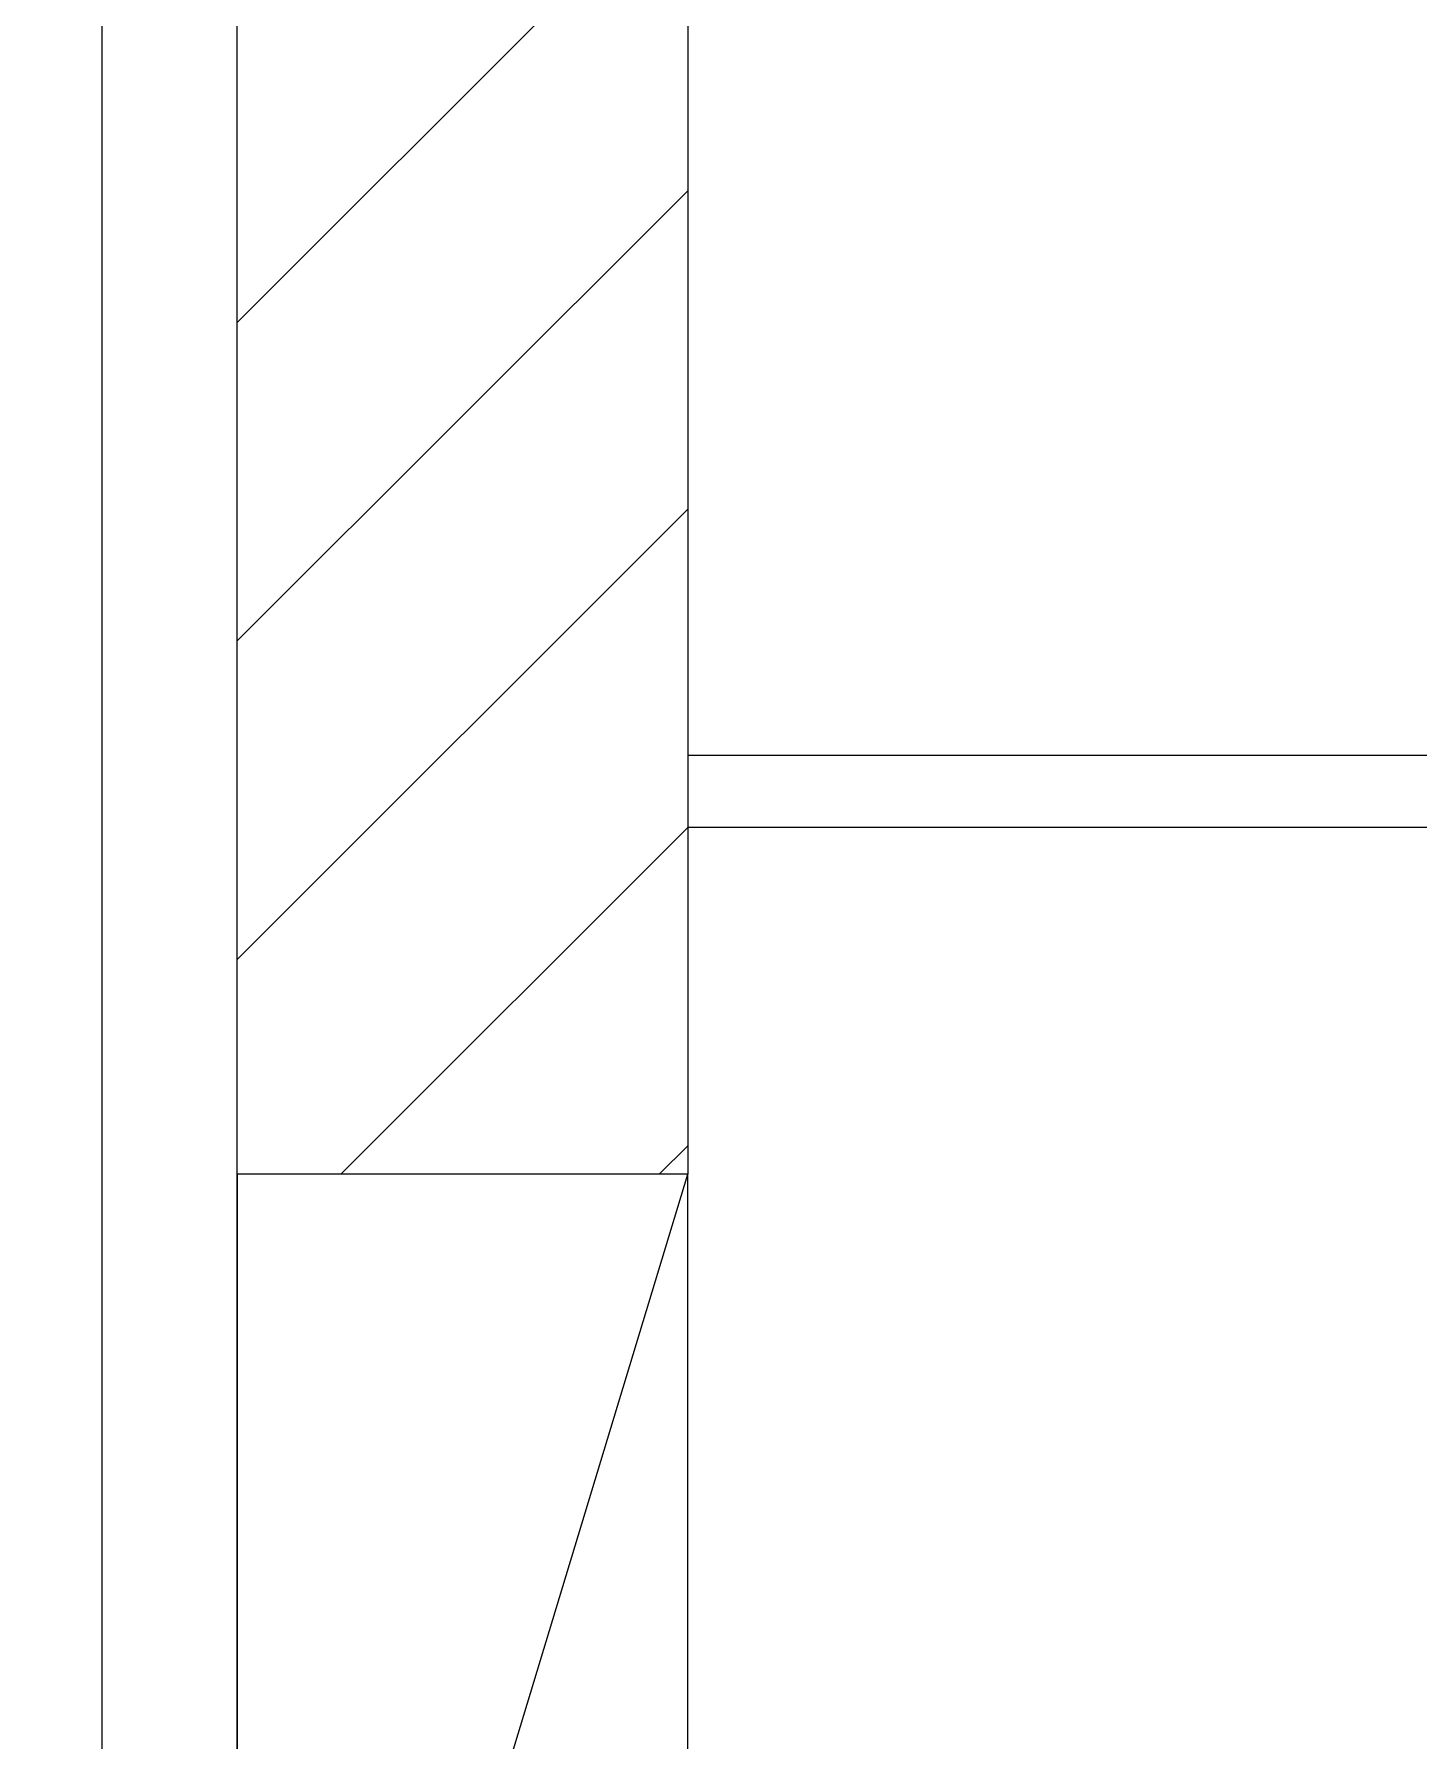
# Model space of a CAD drawing. Header units: millimetres. Extents: x 346859 to 753976, y -86090 to 5333.
# Drawn here: x 427923.1 to 428230.6, y -19840.3 to -19461.2 of the extents above; entities that cross this region are included whole.
import ezdxf

# ---------------------------------------------------------------- set-up
doc = ezdxf.new("R2010")
doc.units = ezdxf.units.MM
doc.header["$LTSCALE"] = 60
for name, color, linetype in [('03-WAL NEW', 3, 'Continuous'), ('06-FUR', 6, 'Continuous'), ('2CONTINUOUS', 2, 'Continuous'), ('ac-wall-fin', 3, 'Continuous'), ('F-HAT', 251, 'Continuous')]:
    doc.layers.add(name, color=color, linetype=linetype)

# ---------------------------------------------------------------- blocks, each defined once
blk = doc.blocks.new('VUSAUSEH')
at = {"layer": '2CONTINUOUS'}
blk.add_lwpolyline([(403947.21, 36495.16), (403512.21, 36495.16), (403512.21, 38315.16), (403918.21, 38315.16), (403918.21, 38415.16), (403528.21, 38415.16), (403528.21, 38880.16), (403328.21, 38880.16), (403328.21, 37103.16), (402138.21, 37103.16), (402138.21, 38033.16), (401638.21, 38033.16), (401638.21, 39583.16)], dxfattribs=at)
blk = doc.blocks.new('cjswjdeh')
at = {"layer": '03-WAL NEW'}
h = blk.add_hatch(dxfattribs=at)
h.set_pattern_fill('_USER', color=256, scale=50, angle=45, pattern_type=0)
h.set_pattern_definition([(45, (25760, -15), (-35.355339, 35.355339), [])])
h.paths.add_polyline_path([(428068.21, 37463.16), (427968.21, 37463.16), (427968.21, 38063.16), (428068.21, 38063.16)])
blk.add_lwpolyline([(428068.21, 37463.16), (427968.21, 37463.16), (427968.21, 38063.16), (428068.21, 38063.16)], close=True, dxfattribs=at)
at = {"layer": '06-FUR', "color": 8}
blk.add_line((427968.21, 37133.16), (428068.21, 37463.16), dxfattribs=at)
blk.add_lwpolyline([(428068.21, 37463.16), (427968.21, 37463.16), (427968.21, 37133.16), (428068.21, 37133.16)], close=True, dxfattribs=at)
at = {"layer": 'ac-wall-fin', "color": 8}
blk.add_lwpolyline([(429098.21, 38880.16), (429098.21, 37133.16), (427968.21, 37133.16), (427968.21, 38063.16), (427468.21, 38063.16), (427468.21, 39553.16), (429128.21, 39553.16)], dxfattribs=at)
at = {"layer": 'F-HAT', "color": 8}
for p, q in [((428294.69, 37556.16), (428068.21, 37556.16)), ((428294.69, 37540.16), (428068.21, 37540.16))]:
    blk.add_line(p, q, dxfattribs=at)
blk.add_blockref('VUSAUSEH', (25800, 0))

msp = doc.modelspace()

# ---------------------------------------------------------------- block references
msp.add_blockref('cjswjdeh', (0, -57177.6))

doc.saveas('drawing.dxf')
